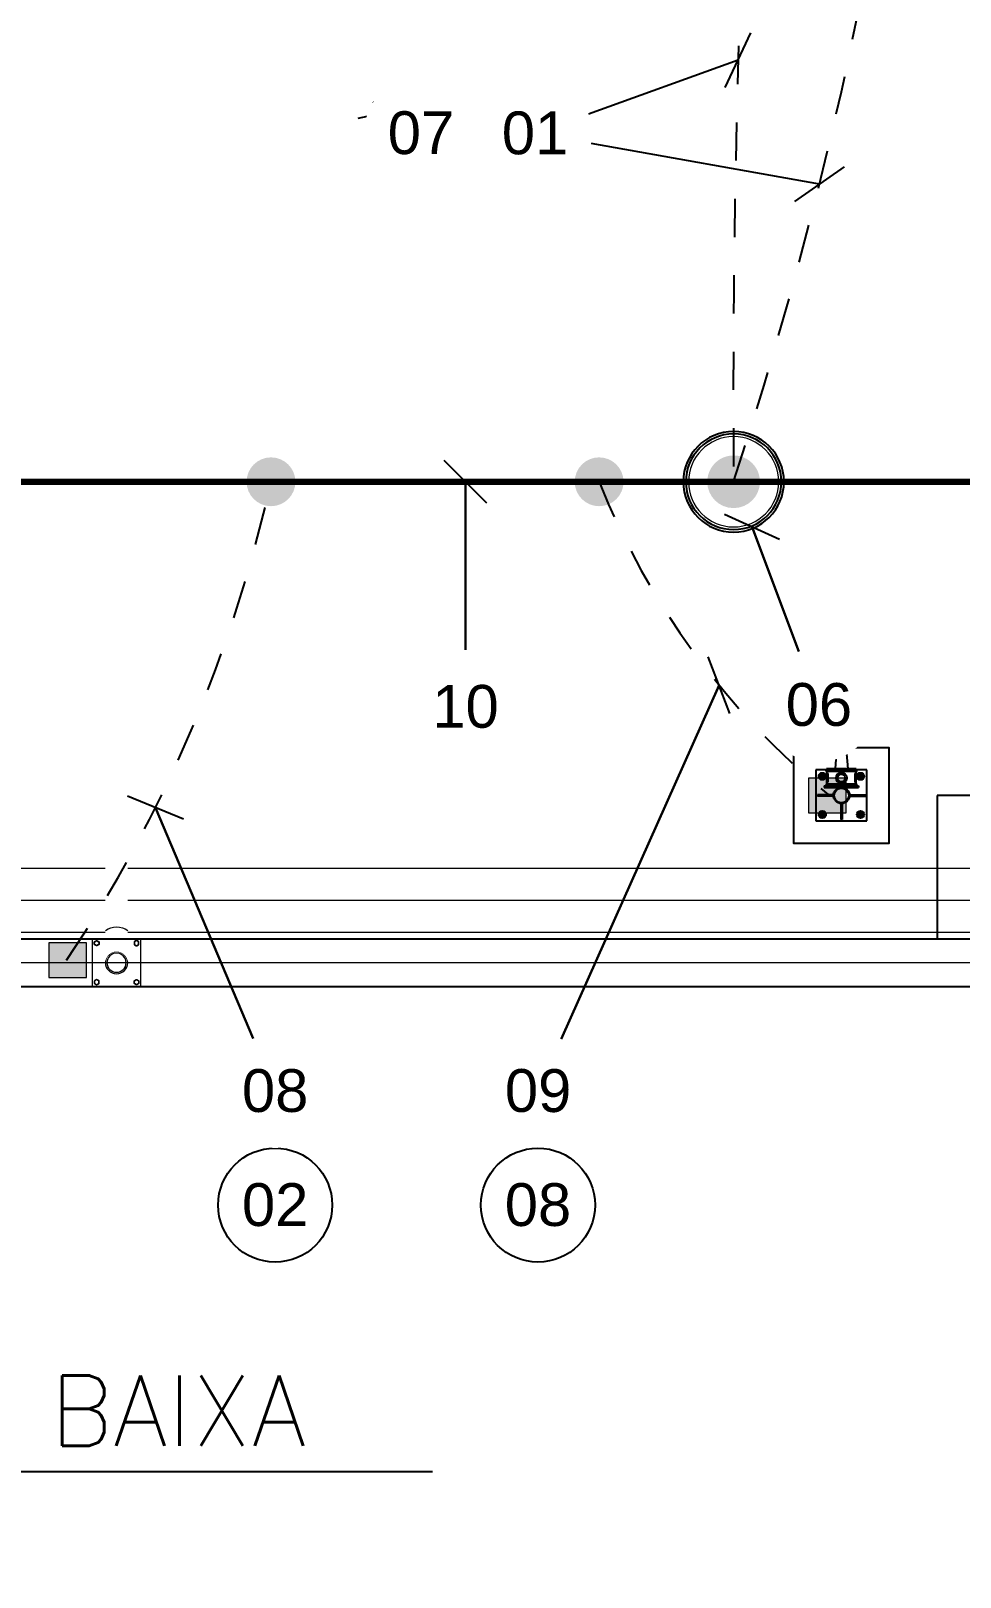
# Model space of a CAD drawing. Header units: inches. Extents: x -7660 to 802, y -193 to 3.
# Drawn here: x 660.207 to 663.122, y -98.171 to -93.317 of the extents above; entities that cross this region are included whole.
import ezdxf
from ezdxf.enums import TextEntityAlignment as Align

# ---------------------------------------------------------------- set-up
doc = ezdxf.new("R2010")
doc.units = ezdxf.units.IN
doc.header["$MEASUREMENT"] = 0
doc.set_wipeout_variables(frame=1)
for name, pattern in [('CACHE', [0.24, 0.12, -0.12]), ('DASHDOT', [1, 0.5, -0.25, 0, -0.25]), ('DASHDOT2', [0.5, 0.25, -0.125, 0, -0.125]), ('DASHED2', [0.375, 0.25, -0.125])]:
    doc.linetypes.add(name, pattern=pattern)
for name, color, linetype in [('0-A INSTALAR', 10, 'Continuous'), ('AT', 80, 'Continuous'), ('Indic_Exec', 10, 'Continuous'), ('indicação', 7, 'Continuous'), ('TANZ-COTAS', 8, 'Continuous'), ('TANZ-EXISTENTE', 9, 'Continuous')]:
    doc.layers.add(name, color=color, linetype=linetype)
doc.styles.add('Arial', font='arial.ttf')
doc.styles.add('Arial_TXT', font='arial.ttf')
doc.styles.add('cerca', font='romans.shx', dxfattribs={"height": 1})
doc.styles.add('ROMANS', font='romans.shx', dxfattribs={"height": 10})
doc.linetypes.add('CERCA3', pattern='A,0.5,0.05,["X",cerca,S=0.1,R=0,X=-0.1,Y=-0.05],0.1', length=0.65)
doc.dimstyles.new('CLEMAR - 1-100', dxfattribs={"dimtxt": 15, "dimasz": 15, "dimexe": 7.5, "dimexo": 15, "dimgap": 7.5, "dimtad": 1, "dimdec": 0, "dimtxsty": 'Arial', "dimblk": 'OBLIQUE', "dimcen": 0, "dimdle": 7.5, "dimclrd": 8, "dimclre": 8, "dimclrt": 1, "dimadec": 0, "dimazin": 0, "dimtfac": 1, "dimtdec": 0, "dimtmove": 2, "dimatfit": 3, "dimldrblk": 'OBLIQUE', "dimfxl": 1, "dimtfill": 1, "dimtfillclr": 256, "dimarcsym": 0})

# ---------------------------------------------------------------- blocks, each defined once
blk = doc.blocks.new('*U231')
at = {"color": 0}
blk.add_line((450, 0), (3824.5, 0), dxfattribs=at)
blk.add_circle((0, 0), 450, dxfattribs=at)
at = {"layer": 'Indic_Exec', "color": 4, "style": 'ROMANS'}
blk.add_attdef('TÍTULO', (546.9, 110.5), '', height=300, dxfattribs=at)
blk.add_attdef('00', text='', height=300, dxfattribs=at).set_placement((0, 0), align=Align.MIDDLE)
at = {"layer": 'Indic_Exec', "color": 2, "style": 'ROMANS'}
blk.add_attdef('ESCALA', (546.9, -251), '', height=150, dxfattribs=at)
blk = doc.blocks.new('*U588')
at = {"linetype": 'CERCA3', "lineweight": 5, "ltscale": 0.3}
blk.add_line((5535.979, 2516.3655), (5535.979, 2509.345), dxfattribs=at)
at = {"lineweight": 5}
for p, q in [((5535.9104, 2510.9584), (5535.9095, 2510.9589)), ((5535.9104, 2510.9574), (5535.9095, 2510.9569)), ((5535.9137, 2510.964), (5535.9128, 2510.9645)), ((5535.9137, 2510.9518), (5535.9128, 2510.9513)), ((5535.9145, 2510.9645), (5535.9145, 2510.9655)), ((5535.9145, 2510.9513), (5535.9145, 2510.9503)), ((5535.921, 2510.9645), (5535.921, 2510.9655)), ((5535.921, 2510.9513), (5535.921, 2510.9503)), ((5535.9219, 2510.964), (5535.9227, 2510.9645)), ((5535.9219, 2510.9518), (5535.9227, 2510.9513)), ((5535.9251, 2510.9584), (5535.926, 2510.9589)), ((5535.9251, 2510.9574), (5535.926, 2510.9569)), ((5536.0328, 2510.9584), (5536.032, 2510.9589)), ((5536.0328, 2510.9574), (5536.032, 2510.9569)), ((5536.0361, 2510.964), (5536.0352, 2510.9645)), ((5536.0369, 2510.9645), (5536.0369, 2510.9655)), ((5536.0434, 2510.9645), (5536.0434, 2510.9655)), ((5536.0443, 2510.964), (5536.0452, 2510.9645)), ((5536.0475, 2510.9584), (5536.0484, 2510.9589)), ((5536.0475, 2510.9574), (5536.0484, 2510.9569)), ((5535.9104, 2510.8336), (5535.9095, 2510.8341)), ((5535.9104, 2510.8326), (5535.9095, 2510.8321)), ((5535.9137, 2510.8392), (5535.9128, 2510.8397)), ((5535.9145, 2510.8397), (5535.9145, 2510.8407)), ((5535.921, 2510.8397), (5535.921, 2510.8407)), ((5535.9219, 2510.8392), (5535.9227, 2510.8397)), ((5535.9251, 2510.8336), (5535.926, 2510.8341)), ((5535.9251, 2510.8326), (5535.926, 2510.8321)), ((5536.0328, 2510.8336), (5536.032, 2510.8341)), ((5536.0328, 2510.8326), (5536.032, 2510.8321)), ((5536.0475, 2510.8336), (5536.0484, 2510.8341)), ((5536.0475, 2510.8326), (5536.0484, 2510.8321)), ((5535.9137, 2510.827), (5535.9128, 2510.8265)), ((5535.9145, 2510.8265), (5535.9145, 2510.8255)), ((5535.921, 2510.8265), (5535.921, 2510.8255)), ((5535.9219, 2510.827), (5535.9227, 2510.8265)), ((5536.0361, 2510.827), (5536.0352, 2510.8265)), ((5536.0369, 2510.8265), (5536.0369, 2510.8255)), ((5536.0434, 2510.8265), (5536.0434, 2510.8255)), ((5536.0443, 2510.827), (5536.0452, 2510.8265))]:
    blk.add_line(p, q, dxfattribs=at)
at = {"linetype": 'CERCA3', "lineweight": 5, "ltscale": 0.3}
for points in [[(5536.0752, 2509.4412), (5536.0752, 2516.2497)], [(5536.1752, 2509.5413), (5536.1752, 2516.1497)], [(5536.2752, 2509.6413), (5536.2752, 2516.0497)]]:
    blk.add_lwpolyline(points, dxfattribs=at)
at = {"lineweight": 5}
for points in [[(5535.9145, 2510.9503), (5535.921, 2510.9503, 0.267949), (5535.9227, 2510.9513), (5535.926, 2510.9569, 0.267949), (5535.926, 2510.9589), (5535.9227, 2510.9645, 0.267949), (5535.921, 2510.9655), (5535.9145, 2510.9655, 0.267949), (5535.9128, 2510.9645), (5535.9095, 2510.9589, 0.267949), (5535.9095, 2510.9569), (5535.9128, 2510.9513, 0.267949)], [(5535.9145, 2510.9513), (5535.921, 2510.9513, 0.267949), (5535.9219, 2510.9518), (5535.9251, 2510.9574, 0.267949), (5535.9251, 2510.9584), (5535.9219, 2510.964, 0.267949), (5535.921, 2510.9645), (5535.9145, 2510.9645, 0.267949), (5535.9137, 2510.964), (5535.9104, 2510.9584, 0.267949), (5535.9104, 2510.9574), (5535.9137, 2510.9518, 0.267949)], [(5535.9145, 2510.8407), (5535.921, 2510.8407, -0.267949), (5535.9227, 2510.8397), (5535.926, 2510.8341, -0.267949), (5535.926, 2510.8321), (5535.9227, 2510.8265, -0.267949), (5535.921, 2510.8255), (5535.9145, 2510.8255, -0.267949), (5535.9128, 2510.8265), (5535.9095, 2510.8321, -0.267949), (5535.9095, 2510.8341), (5535.9128, 2510.8397, -0.267949)], [(5535.9145, 2510.8397), (5535.921, 2510.8397, -0.267949), (5535.9219, 2510.8392), (5535.9251, 2510.8336, -0.267949), (5535.9251, 2510.8326), (5535.9219, 2510.827, -0.267949), (5535.921, 2510.8265), (5535.9145, 2510.8265, -0.267949), (5535.9137, 2510.827), (5535.9104, 2510.8326, -0.267949), (5535.9104, 2510.8336), (5535.9137, 2510.8392, -0.267949)]]:
    blk.add_lwpolyline(points, format="xyb", close=True, dxfattribs=at)
blk.add_circle((5535.979, 2510.8955), 0.035, dxfattribs=at)
blk.add_wipeout([(5535.979, 2510.8605), (5536.3096, 2510.8604), (5536.323, 2510.8631), (5536.33, 2510.8669), (5536.3353, 2510.8716), (5536.338, 2510.875), (5536.3412, 2510.8803), (5536.3425, 2510.8834), (5536.344, 2510.8889), (5536.3446, 2510.8954), (5536.3444, 2510.8986), (5536.344, 2510.902), (5536.3429, 2510.9061), (5536.3416, 2510.9096), (5536.3396, 2510.9134), (5536.3367, 2510.9176), (5536.3325, 2510.9218), (5536.3279, 2510.9252), (5536.3244, 2510.9271), (5536.3196, 2510.9289), (5536.3149, 2510.93), (5536.3096, 2510.9304), (5535.979, 2510.9305), (5535.9835, 2510.9302), (5535.9893, 2510.9289), (5535.9932, 2510.9275), (5535.9973, 2510.9253), (5536.0012, 2510.9225), (5536.0041, 2510.9199), (5536.0067, 2510.9168), (5536.0092, 2510.9131), (5536.0107, 2510.9103), (5536.0127, 2510.9047), (5536.0137, 2510.8995), (5536.014, 2510.8955), (5536.0138, 2510.8919), (5536.0131, 2510.8877), (5536.0119, 2510.8837), (5536.0102, 2510.8796), (5536.008, 2510.8759), (5536.0041, 2510.8712), (5536.0008, 2510.8681), (5535.9939, 2510.8638), (5535.9904, 2510.8624), (5535.984, 2510.8608)], dxfattribs=at)
for p, q in [((5536.0361, 2510.9518), (5536.0352, 2510.9513)), ((5536.0369, 2510.9513), (5536.0369, 2510.9503)), ((5536.0434, 2510.9513), (5536.0434, 2510.9503)), ((5536.0443, 2510.9518), (5536.0452, 2510.9513)), ((5536.0361, 2510.8392), (5536.0352, 2510.8397)), ((5536.0369, 2510.8397), (5536.0369, 2510.8407)), ((5536.0434, 2510.8397), (5536.0434, 2510.8407)), ((5536.0443, 2510.8392), (5536.0452, 2510.8397))]:
    blk.add_line(p, q, dxfattribs=at)
blk.add_lwpolyline([(5536.054, 2510.9305), (5536.054, 2510.9705), (5535.904, 2510.9705), (5535.904, 2510.8205), (5536.054, 2510.8205), (5536.054, 2510.8605)], dxfattribs=at)
for points in [[(5536.0434, 2510.9503), (5536.0369, 2510.9503, -0.267949), (5536.0352, 2510.9513), (5536.032, 2510.9569, -0.267949), (5536.032, 2510.9589), (5536.0352, 2510.9645, -0.267949), (5536.0369, 2510.9655), (5536.0434, 2510.9655, -0.267949), (5536.0452, 2510.9645), (5536.0484, 2510.9589, -0.267949), (5536.0484, 2510.9569), (5536.0452, 2510.9513, -0.267949)], [(5536.0434, 2510.9513), (5536.0369, 2510.9513, -0.267949), (5536.0361, 2510.9518), (5536.0328, 2510.9574, -0.267949), (5536.0328, 2510.9584), (5536.0361, 2510.964, -0.267949), (5536.0369, 2510.9645), (5536.0434, 2510.9645, -0.267949), (5536.0443, 2510.964), (5536.0475, 2510.9584, -0.267949), (5536.0475, 2510.9574), (5536.0443, 2510.9518, -0.267949)], [(5536.0434, 2510.8407), (5536.0369, 2510.8407, 0.267949), (5536.0352, 2510.8397), (5536.032, 2510.8341, 0.267949), (5536.032, 2510.8321), (5536.0352, 2510.8265, 0.267949), (5536.0369, 2510.8255), (5536.0434, 2510.8255, 0.267949), (5536.0452, 2510.8265), (5536.0484, 2510.8321, 0.267949), (5536.0484, 2510.8341), (5536.0452, 2510.8397, 0.267949)], [(5536.0434, 2510.8397), (5536.0369, 2510.8397, 0.267949), (5536.0361, 2510.8392), (5536.0328, 2510.8336, 0.267949), (5536.0328, 2510.8326), (5536.0361, 2510.827, 0.267949), (5536.0369, 2510.8265), (5536.0434, 2510.8265, 0.267949), (5536.0443, 2510.827), (5536.0475, 2510.8326, 0.267949), (5536.0475, 2510.8336), (5536.0443, 2510.8392, 0.267949)]]:
    blk.add_lwpolyline(points, format="xyb", close=True, dxfattribs=at)
blk.add_circle((5535.979, 2510.8955), 0.03, dxfattribs=at)
blk.add_arc((5536.0322, 2510.8955), 0.0591, 323.7057, 36.2943, dxfattribs=at)
blk = doc.blocks.new('ewsls452.')
at = {"ltscale": 200}
blk.add_hatch(color=256, dxfattribs=at).paths.add_polyline_path([(-0.4122, 0.5044), (0.1728, 0.2944), (0.1778, 0.2944), (0.1778, 0.5044)])
at = {"ltscale": 5}
for p, q in [((-0.6172, 0.1444), (-0.6172, 0.5943)), ((0.3828, 0.1444), (0.3828, 0.5943)), ((-0.6172, 0.1444), (0.3828, 0.1444))]:
    blk.add_line(p, q, dxfattribs=at)
at = {"ltscale": 200}
for p, q in [((-0.4172, 0.2944), (-0.4172, 0.5094)), ((-0.4172, 0.5094), (0.1828, 0.5094)), ((-0.4122, 0.5044), (0.1778, 0.5044)), ((-0.4122, 0.5044), (0.1728, 0.2944)), ((0.1778, 0.5044), (0.1778, 0.2944)), ((0.1828, 0.5094), (0.1828, 0.2944)), ((0.1828, 0.2944), (-0.4172, 0.2944)), ((0.1778, 0.2944), (-0.4122, 0.2944)), ((-0.4072, 0.2844), (-0.4072, 0.2944)), ((0.1728, 0.2844), (0.1728, 0.2944)), ((0.1828, 0.2844), (-0.4172, 0.2844)), ((-0.4172, 0.2844), (-0.4172, 0.2644)), ((-0.4172, 0.2644), (0.1828, 0.2644)), ((0.0795, 0.2546), (0.0795, 0.2423)), ((0.1494, 0.2546), (0.0795, 0.2546)), ((0.0932, 0.2644), (0.0932, 0.2546)), ((0.1378, 0.2546), (0.1378, 0.2644)), ((0.1494, 0.2423), (0.1494, 0.2546)), ((0.1828, 0.2644), (0.1828, 0.2844)), ((0.0795, 0.2423), (0.1494, 0.2423))]:
    blk.add_line(p, q, dxfattribs=at)
at = {"linetype": 'DASHED2', "ltscale": 200}
for p, q in [((-0.4072, 0.2844), (-0.4072, -0.2956)), ((-0.4072, 0.2844), (-0.4072, -0.2956)), ((-0.3846, 0.2844), (-0.3846, -0.2956))]:
    blk.add_line(p, q, dxfattribs=at)
blk.add_lwpolyline([(-0.1912, 0.5072), (-0.1968, 0.5072)])
at = {"linetype": 'DASHED2', "ltscale": 0.2}
blk.add_arc((-0.4122, 0.2894), 0.585, 270.4897, 0.4897, dxfattribs=at)
blk = doc.blocks.new('POSTE_ILUMINAÇÃO_PB')
at = {"color": 0}
for p, q in [((-8, 8), (-8, -8)), ((8, 8), (-8, 8)), ((0.24, 7.54), (-0.24, 7.54)), ((-0.24, 3.54), (-0.24, 7.54)), ((0.24, 3.54), (0.24, 7.54)), ((2.54, 5.4), (2.54, -5.4)), ((3.01, 5.4), (2.54, 5.4)), ((3.01, 5.4), (3.01, -5.4)), ((8, 4.72), (8, 8)), ((20.26, 4.99), (20.91, 4.99)), ((21.6, 5.5), (20.84, 4.99)), ((20.98, 4.99), (20.91, 4.99)), ((20.98, 4.99), (21.74, 5.5)), ((21.74, 4.99), (20.98, 4.99)), ((21.74, 5.5), (21.6, 5.5)), ((21.74, 5.5), (21.74, 4.99)), ((22.38, 6.5), (23.09, 6.5)), ((24.86, 6), (31.01, 6)), ((26.03, 5), (27.18, 5)), ((29.57, 5), (30.83, 5)), ((-7.54, -0.24), (-7.54, 0.24)), ((-3.54, 0.24), (-7.54, 0.24)), ((-2.54, 0.24), (-3.54, 0.24)), ((-3.54, -0.24), (-3.54, 0.24)), ((-2.54, -0.24), (-2.54, 0.24)), ((-0.24, 2.54), (-0.24, 3.54)), ((0.24, 3.54), (-0.24, 3.54)), ((0.24, 2.54), (-0.24, 2.54)), ((0.24, 2.54), (0.24, 3.54)), ((3.51, -4.67), (3.51, 0)), ((3.51, 0), (3.51, 4.67)), ((7.21, 4.67), (3.82, 4.67)), ((3.82, 4.67), (3.82, 4.53)), ((4.32, 4.17), (6.71, 4.17)), ((7.21, 4.67), (7.21, 4.53)), ((7.51, -4.67), (7.51, 0)), ((7.51, 0), (7.51, 4.67)), ((8.02, 0), (8.02, 4.67)), ((8.02, 4.67), (8.31, 4.67)), ((8.02, -4.67), (8.02, 0)), ((8.31, 0), (8.31, 4.67)), ((14.29, 1.5), (8.31, 2)), ((8.31, -4.67), (8.31, 0)), ((20.23, 4.64), (20.2, 4.64)), ((24.37, 3.96), (23.36, 3.6)), ((23.46, 3.46), (23.36, 3.6)), ((23.46, 3.46), (24.47, 3.82)), ((24.22, 3.46), (23.46, 3.46)), ((24.47, 3.82), (24.22, 3.46)), ((24.47, 3.82), (24.37, 3.96)), ((25.56, 0.1), (24.44, 0.1)), ((24.44, -0.1), (24.44, 0.1)), ((25.56, -0.1), (25.56, 0.1)), ((28.11, 4.75), (26.23, 4.75)), ((31.07, 0.25), (27.84, 0.25)), ((30.74, 4.75), (29.82, 4.75)), ((34.72, 0.25), (31.49, 0.25)), ((36.76, 0.25), (35.14, 0.25)), ((-3.54, -0.24), (-7.54, -0.24)), ((-2.54, -0.24), (-3.54, -0.24)), ((-0.24, -2.54), (-0.24, -3.54)), ((0.24, -2.54), (-0.24, -2.54)), ((0.24, -3.54), (-0.24, -3.54)), ((-0.24, -3.54), (-0.24, -7.54)), ((0.24, -2.54), (0.24, -3.54)), ((0.24, -3.54), (0.24, -7.54)), ((3.82, -4.67), (3.82, -4.53)), ((3.82, -4.67), (7.21, -4.67)), ((6.71, -4.17), (4.32, -4.17)), ((7.21, -4.67), (7.21, -4.53)), ((8, -8), (8, -4.72)), ((8.02, -4.67), (8.31, -4.67)), ((14.29, -1.5), (8.31, -2)), ((20.23, -4.64), (20.2, -4.64)), ((23.36, -3.6), (23.46, -3.46)), ((23.36, -3.6), (24.37, -3.96)), ((24.47, -3.82), (23.46, -3.46)), ((23.46, -3.46), (24.22, -3.46)), ((24.22, -3.46), (24.47, -3.82)), ((24.37, -3.96), (24.47, -3.82)), ((24.44, -0.1), (25.56, -0.1)), ((28.11, -4.75), (26.23, -4.75)), ((31.07, -0.25), (27.84, -0.25)), ((30.74, -4.75), (29.82, -4.75)), ((34.72, -0.25), (31.49, -0.25)), ((36.76, -0.25), (35.14, -0.25)), ((-8, -8), (8, -8)), ((0.24, -7.54), (-0.24, -7.54)), ((3.01, -5.4), (2.54, -5.4)), ((20.26, -4.99), (20.91, -4.99)), ((20.84, -4.99), (21.6, -5.5)), ((20.91, -4.99), (20.98, -4.99)), ((21.74, -5.5), (20.98, -4.99)), ((20.98, -4.99), (21.74, -4.99)), ((21.6, -5.5), (21.74, -5.5)), ((21.74, -4.99), (21.74, -5.5)), ((22.38, -6.5), (23.09, -6.5)), ((31.01, -6), (24.86, -6)), ((27.18, -5), (26.03, -5)), ((30.83, -5), (29.57, -5))]:
    blk.add_line(p, q, dxfattribs=at)
for centre, radius in [((-6, 6), 1.14), ((-6, 6), 0.476), ((-6, 6), 0.381), ((6, 6), 1.14), ((6, 6), 0.476), ((6, 6), 0.381), ((0, 0), 2.54), ((0, 0), 2.27), ((5.51, 0), 1.7), ((5.51, 0), 1.2), ((18.88, 0), 4.83), ((18.88, 0), 4.74), ((-6, -6), 1.14), ((-6, -6), 0.476), ((-6, -6), 0.381), ((6, -6), 1.14), ((6, -6), 0.476), ((6, -6), 0.381)]:
    blk.add_circle(centre, radius, dxfattribs=at)
for centre, radius, start, end in [((3.26, 4.61), 0.256, 12.7621, 167.1357), ((7.77, 4.61), 0.256, 12.8643, 167.2379), ((5.51, 8.42), 4.25, 241.9275, 246.4409), ((5.51, 8.42), 4.25, 293.5591, 298.0725), ((30.74, 0), 4.75, 72.9321, 90), ((30.74, 0), 4.75, 3.017, 32.855), ((36.76, 0), 0.25, 270, 90), ((3.26, -4.61), 0.256, 192.8643, 347.2379), ((5.51, -8.42), 4.25, 113.5591, 118.0725), ((5.51, -8.42), 4.25, 61.9275, 66.4409), ((7.77, -4.61), 0.256, 192.7621, 347.1357), ((30.74, 0), 4.75, 270, 287.0679), ((30.74, 0), 4.75, 327.145, 356.983)]:
    blk.add_arc(centre, radius, start, end, dxfattribs=at)
for centre, major_axis, start_param, end_param in [((20.26, 0), (0, 4.99), 2.871879, 6.552899), ((21.67, 0), (0, 4.99), 5.581592, 6.283185), ((23.09, 0), (0, 6.5), 3.141593, 6.283185), ((27.01, 0), (0, -5), 1.620817, 3.386319), ((27.36, 0), (0, -5), 3.191614, 3.459153), ((30.65, 0), (0, -5), 1.620817, 3.401613), ((31.01, 0), (0, -5), 3.191614, 3.459153), ((20.23, 0), (0, -4.64), 2.147876, 3.141593), ((21.67, 0), (0, 4.99), 4.732442, 5.477931), ((20.23, 0), (0, -4.64), 0, 0.993716), ((21.67, 0), (0, 4.99), 3.141593, 3.843186), ((21.67, 0), (0, 4.99), 3.946847, 4.692336), ((27.01, 0), (0, -5), 6.038458, 7.803961), ((27.36, 0), (0, -5), 5.965625, 6.233164), ((30.65, 0), (0, -5), 6.023165, 7.803961), ((31.01, 0), (0, -5), 5.965625, 6.233164)]:
    blk.add_ellipse(centre, major_axis=major_axis, ratio=0.707107, start_param=start_param, end_param=end_param, dxfattribs=at)
for points, knots in [([(-6, 6.94), (-6.12, 6.87), (-6.28, 6.78), (-6.41, 6.7), (-6.53, 6.63), (-6.69, 6.54), (-6.81, 6.47)], [-0.4498841, -0.4498841, -0.4498841, -0.4498841, 0, 0, 0, 0.4498841, 0.4498841, 0.4498841, 0.4498841]), ([(-6.81, 6.47), (-6.81, 6.33), (-6.81, 6.15), (-6.81, 6), (-6.81, 5.85), (-6.81, 5.67), (-6.81, 5.53)], [-0.4498841, -0.4498841, -0.4498841, -0.4498841, 0, 0, 0, 0.4498841, 0.4498841, 0.4498841, 0.4498841]), ([(-6.81, 5.53), (-6.69, 5.46), (-6.53, 5.37), (-6.41, 5.3), (-6.28, 5.22), (-6.12, 5.13), (-6, 5.06)], [-0.4498841, -0.4498841, -0.4498841, -0.4498841, 0, 0, 0, 0.4498841, 0.4498841, 0.4498841, 0.4498841]), ([(-5.19, 6.47), (-5.31, 6.54), (-5.47, 6.63), (-5.59, 6.7), (-5.72, 6.78), (-5.88, 6.87), (-6, 6.94)], [-0.4498841, -0.4498841, -0.4498841, -0.4498841, 0, 0, 0, 0.4498841, 0.4498841, 0.4498841, 0.4498841]), ([(-6, 5.06), (-5.88, 5.13), (-5.72, 5.22), (-5.59, 5.3), (-5.47, 5.37), (-5.31, 5.46), (-5.19, 5.53)], [-0.4498841, -0.4498841, -0.4498841, -0.4498841, 0, 0, 0, 0.4498841, 0.4498841, 0.4498841, 0.4498841]), ([(-5.19, 5.53), (-5.19, 5.67), (-5.19, 5.85), (-5.19, 6), (-5.19, 6.15), (-5.19, 6.33), (-5.19, 6.47)], [-0.4498841, -0.4498841, -0.4498841, -0.4498841, 0, 0, 0, 0.4498841, 0.4498841, 0.4498841, 0.4498841]), ([(6, 6.94), (5.88, 6.87), (5.72, 6.78), (5.59, 6.7), (5.47, 6.63), (5.31, 6.54), (5.19, 6.47)], [-0.4498841, -0.4498841, -0.4498841, -0.4498841, 0, 0, 0, 0.4498841, 0.4498841, 0.4498841, 0.4498841]), ([(5.19, 6.47), (5.19, 6.33), (5.19, 6.15), (5.19, 6), (5.19, 5.85), (5.19, 5.67), (5.19, 5.53)], [-0.4498841, -0.4498841, -0.4498841, -0.4498841, 0, 0, 0, 0.4498841, 0.4498841, 0.4498841, 0.4498841]), ([(5.19, 5.53), (5.31, 5.46), (5.47, 5.37), (5.59, 5.3), (5.72, 5.22), (5.88, 5.13), (6, 5.06)], [-0.4498841, -0.4498841, -0.4498841, -0.4498841, 0, 0, 0, 0.4498841, 0.4498841, 0.4498841, 0.4498841]), ([(6.81, 6.47), (6.69, 6.54), (6.53, 6.63), (6.41, 6.7), (6.28, 6.78), (6.12, 6.87), (6, 6.94)], [-0.4498841, -0.4498841, -0.4498841, -0.4498841, 0, 0, 0, 0.4498841, 0.4498841, 0.4498841, 0.4498841]), ([(6, 5.06), (6.12, 5.13), (6.28, 5.22), (6.41, 5.3), (6.53, 5.37), (6.69, 5.46), (6.81, 5.53)], [-0.4498841, -0.4498841, -0.4498841, -0.4498841, 0, 0, 0, 0.4498841, 0.4498841, 0.4498841, 0.4498841]), ([(6.81, 5.53), (6.81, 5.67), (6.81, 5.85), (6.81, 6), (6.81, 6.15), (6.81, 6.33), (6.81, 6.47)], [-0.4498841, -0.4498841, -0.4498841, -0.4498841, 0, 0, 0, 0.4498841, 0.4498841, 0.4498841, 0.4498841]), ([(19.09, 4.82), (19.26, 5.03), (19.45, 5.23), (20.08, 5.79), (20.58, 6.1), (21.52, 6.43), (21.95, 6.5), (22.38, 6.5)], [5.5767924, 5.5767924, 5.5767924, 5.5767924, 5.72209, 5.72209, 6.0405788, 6.0405788, 6.2831853, 6.2831853, 6.2831853, 6.2831853]), ([(31.5, 0.18), (31.49, 0.28), (31.49, 0.37), (31.45, 1.11), (31.34, 1.74), (30.98, 2.93), (30.73, 3.48), (30.12, 4.45), (29.76, 4.86), (28.95, 5.51), (28.51, 5.75), (27.77, 5.96), (27.47, 6), (27.18, 6)], [4.742665, 4.742665, 4.742665, 4.742665, 4.79188, 4.79188, 5.116693, 5.116693, 5.441558, 5.441558, 5.765532, 5.765532, 6.08469, 6.08469, 6.283185, 6.283185, 6.283185, 6.283185]), ([(35.15, 0.18), (35.14, 0.28), (35.14, 0.37), (35.1, 1.11), (34.99, 1.74), (34.63, 2.93), (34.38, 3.48), (33.77, 4.45), (33.41, 4.86), (32.6, 5.51), (32.16, 5.75), (31.42, 5.96), (31.12, 6), (30.83, 6)], [4.742665, 4.742665, 4.742665, 4.742665, 4.79188, 4.79188, 5.116693, 5.116693, 5.441558, 5.441558, 5.765532, 5.765532, 6.08469, 6.08469, 6.283185, 6.283185, 6.283185, 6.283185]), ([(31.01, 6), (31.46, 6), (31.91, 5.9), (32.78, 5.51), (33.19, 5.22), (33.92, 4.48), (34.25, 4.01), (34.78, 2.99), (34.98, 2.44), (35.11, 1.85)], [6.283185, 6.283185, 6.283185, 6.283185, 6.590652, 6.590652, 6.903845, 6.903845, 7.225177, 7.225177, 7.536102, 7.536102, 7.536102, 7.536102]), ([(3.82, 4.53), (3.82, 4.53), (3.83, 4.51), (3.9, 4.46), (3.96, 4.41), (4.11, 4.3), (4.21, 4.24), (4.32, 4.17)], [1.40176, 1.40176, 1.40176, 1.40176, 1.80934, 1.80934, 2.290877, 2.290877, 2.804341, 2.804341, 2.804341, 2.804341]), ([(6.71, 4.17), (6.87, 4.26), (7, 4.36), (7.15, 4.48), (7.2, 4.51), (7.21, 4.52), (7.21, 4.53), (7.21, 4.53)], [0, 0, 0, 0, 0.71929, 0.71929, 1.286491, 1.286491, 1.40176, 1.40176, 1.40176, 1.40176]), ([(27.85, 0.18), (27.84, 0.28), (27.84, 0.37), (27.8, 1.11), (27.69, 1.74), (27.33, 2.93), (27.08, 3.48), (26.68, 4.11), (26.58, 4.26), (26.48, 4.39)], [4.7426649, 4.7426649, 4.7426649, 4.7426649, 4.7918795, 4.7918795, 5.1166931, 5.1166931, 5.441558, 5.441558, 5.5416281, 5.5416281, 5.5416281, 5.5416281]), ([(4.32, -4.17), (4.16, -4.26), (4.03, -4.36), (3.88, -4.48), (3.83, -4.51), (3.82, -4.52), (3.82, -4.53), (3.82, -4.53)], [0, 0, 0, 0, 0.71929, 0.71929, 1.286491, 1.286491, 1.40176, 1.40176, 1.40176, 1.40176]), ([(7.21, -4.53), (7.21, -4.53), (7.2, -4.51), (7.13, -4.46), (7.07, -4.41), (6.92, -4.3), (6.82, -4.24), (6.71, -4.17)], [1.40176, 1.40176, 1.40176, 1.40176, 1.80934, 1.80934, 2.290877, 2.290877, 2.804341, 2.804341, 2.804341, 2.804341]), ([(22.38, -6.5), (21.89, -6.5), (21.39, -6.4), (20.44, -6.01), (19.99, -5.72), (19.41, -5.19), (19.24, -5.01), (19.09, -4.82)], [3.1415927, 3.1415927, 3.1415927, 3.1415927, 3.4221933, 3.4221933, 3.7159276, 3.7159276, 3.8479855, 3.8479855, 3.8479855, 3.8479855]), ([(26.48, -4.39), (26.75, -4.04), (26.99, -3.64), (27.43, -2.66), (27.61, -2.06), (27.8, -1.03), (27.84, -0.6), (27.85, -0.18)], [3.8831499, 3.8831499, 3.8831499, 3.8831499, 4.1423559, 4.1423559, 4.4670246, 4.4670246, 4.6821131, 4.6821131, 4.6821131, 4.6821131]), ([(27.18, -6), (27.26, -6), (27.35, -6), (27.88, -5.95), (28.33, -5.82), (29.17, -5.36), (29.57, -5.04), (30.28, -4.23), (30.59, -3.75), (31.08, -2.66), (31.26, -2.06), (31.45, -1.03), (31.49, -0.6), (31.5, -0.18)], [3.141593, 3.141593, 3.141593, 3.141593, 3.197498, 3.197498, 3.505195, 3.505195, 3.820084, 3.820084, 4.142356, 4.142356, 4.467025, 4.467025, 4.682113, 4.682113, 4.682113, 4.682113]), ([(30.83, -6), (30.91, -6), (31, -6), (31.53, -5.95), (31.98, -5.82), (32.82, -5.36), (33.22, -5.04), (33.93, -4.23), (34.24, -3.75), (34.73, -2.66), (34.91, -2.06), (35.09, -1.03), (35.14, -0.6), (35.15, -0.18)], [3.141593, 3.141593, 3.141593, 3.141593, 3.197498, 3.197498, 3.505195, 3.505195, 3.820084, 3.820084, 4.142356, 4.142356, 4.467025, 4.467025, 4.682113, 4.682113, 4.682113, 4.682113]), ([(35.11, -1.85), (35.1, -1.91), (35.09, -1.96), (34.92, -2.61), (34.7, -3.19), (34.13, -4.2), (33.78, -4.65), (33.01, -5.36), (32.58, -5.63), (31.76, -5.93), (31.38, -6), (31.01, -6)], [8.171862, 8.171862, 8.171862, 8.171862, 8.199345, 8.199345, 8.524217, 8.524217, 8.848532, 8.848532, 9.169005, 9.169005, 9.424778, 9.424778, 9.424778, 9.424778]), ([(-6, -5.06), (-6.12, -5.13), (-6.28, -5.22), (-6.41, -5.3), (-6.53, -5.37), (-6.69, -5.46), (-6.81, -5.53)], [-0.4498841, -0.4498841, -0.4498841, -0.4498841, 0, 0, 0, 0.4498841, 0.4498841, 0.4498841, 0.4498841]), ([(-6.81, -5.53), (-6.81, -5.67), (-6.81, -5.85), (-6.81, -6), (-6.81, -6.15), (-6.81, -6.33), (-6.81, -6.47)], [-0.4498841, -0.4498841, -0.4498841, -0.4498841, 0, 0, 0, 0.4498841, 0.4498841, 0.4498841, 0.4498841]), ([(-6.81, -6.47), (-6.69, -6.54), (-6.53, -6.63), (-6.41, -6.7), (-6.28, -6.78), (-6.12, -6.87), (-6, -6.94)], [-0.4498841, -0.4498841, -0.4498841, -0.4498841, 0, 0, 0, 0.4498841, 0.4498841, 0.4498841, 0.4498841]), ([(-5.19, -5.53), (-5.31, -5.46), (-5.47, -5.37), (-5.59, -5.3), (-5.72, -5.22), (-5.88, -5.13), (-6, -5.06)], [-0.4498841, -0.4498841, -0.4498841, -0.4498841, 0, 0, 0, 0.4498841, 0.4498841, 0.4498841, 0.4498841]), ([(-6, -6.94), (-5.88, -6.87), (-5.72, -6.78), (-5.59, -6.7), (-5.47, -6.63), (-5.31, -6.54), (-5.19, -6.47)], [-0.4498841, -0.4498841, -0.4498841, -0.4498841, 0, 0, 0, 0.4498841, 0.4498841, 0.4498841, 0.4498841]), ([(-5.19, -6.47), (-5.19, -6.33), (-5.19, -6.15), (-5.19, -6), (-5.19, -5.85), (-5.19, -5.67), (-5.19, -5.53)], [-0.4498841, -0.4498841, -0.4498841, -0.4498841, 0, 0, 0, 0.4498841, 0.4498841, 0.4498841, 0.4498841]), ([(6, -5.06), (5.88, -5.13), (5.72, -5.22), (5.59, -5.3), (5.47, -5.37), (5.31, -5.46), (5.19, -5.53)], [-0.4498841, -0.4498841, -0.4498841, -0.4498841, 0, 0, 0, 0.4498841, 0.4498841, 0.4498841, 0.4498841]), ([(5.19, -5.53), (5.19, -5.67), (5.19, -5.85), (5.19, -6), (5.19, -6.15), (5.19, -6.33), (5.19, -6.47)], [-0.4498841, -0.4498841, -0.4498841, -0.4498841, 0, 0, 0, 0.4498841, 0.4498841, 0.4498841, 0.4498841]), ([(5.19, -6.47), (5.31, -6.54), (5.47, -6.63), (5.59, -6.7), (5.72, -6.78), (5.88, -6.87), (6, -6.94)], [-0.4498841, -0.4498841, -0.4498841, -0.4498841, 0, 0, 0, 0.4498841, 0.4498841, 0.4498841, 0.4498841]), ([(6.81, -5.53), (6.69, -5.46), (6.53, -5.37), (6.41, -5.3), (6.28, -5.22), (6.12, -5.13), (6, -5.06)], [-0.4498841, -0.4498841, -0.4498841, -0.4498841, 0, 0, 0, 0.4498841, 0.4498841, 0.4498841, 0.4498841]), ([(6, -6.94), (6.12, -6.87), (6.28, -6.78), (6.41, -6.7), (6.53, -6.63), (6.69, -6.54), (6.81, -6.47)], [-0.4498841, -0.4498841, -0.4498841, -0.4498841, 0, 0, 0, 0.4498841, 0.4498841, 0.4498841, 0.4498841]), ([(6.81, -6.47), (6.81, -6.33), (6.81, -6.15), (6.81, -6), (6.81, -5.85), (6.81, -5.67), (6.81, -5.53)], [-0.4498841, -0.4498841, -0.4498841, -0.4498841, 0, 0, 0, 0.4498841, 0.4498841, 0.4498841, 0.4498841])]:
    blk.add_open_spline(points, degree=3, knots=knots, dxfattribs=at)
blk = doc.blocks.new('luminaria-winityvivo')
blk.add_lwpolyline([(179.4389, -119.2609), (179.3161, -119.2609), (179.3161, -119.5609), (179.6161, -119.5609), (179.6161, -119.2609), (179.4934, -119.2609)])
at = {"xscale": 0.01000000000000001, "yscale": 0.01000000000000001, "zscale": 0.01000000000000001, "rotation": 89.99999999999999}
blk.add_blockref('POSTE_ILUMINAÇÃO_PB', (179.4661, -119.4109), dxfattribs=at)
blk = doc.blocks.new('dasdasdasczxcz')
at = {"xscale": -1, "rotation": 270}
blk.add_blockref('*U588', (-2300.7307, -5651.3894), dxfattribs=at)
for points in [[(217.1898, -103.8854), (208.4898, -103.8854), (208.4898, -115.4854), (217.1898, -115.4854)], [(217.0398, -104.0354), (208.6398, -104.0354), (208.6398, -115.3354), (217.0398, -115.3354)]]:
    blk.add_lwpolyline(points, close=True)
at = {"rotation": 180}
blk.add_blockref('ewsls452.', (213.1226, -114.7412, 0), dxfattribs=at)
blk.add_blockref('luminaria-winityvivo', (32.9736, 4.5255))
blk = doc.blocks.new('*U230')
blk.add_circle((0, 0), 20)
at = {"layer": 'TANZ-COTAS', "color": 3, "style": 'Arial_TXT'}
blk.add_attdef('XX', text='', height=15, dxfattribs=at).set_placement((0, 0), align=Align.MIDDLE_CENTER)
blk = doc.blocks.new('dfgw354gh')
at = {"linetype": 'Continuous', "lineweight": 9}
h = blk.add_hatch(color=256, dxfattribs=at)
edge = h.paths.add_edge_path()
edge.add_ellipse((-2.76, 4.15), major_axis=(-5.84, 5.85), ratio=1, start_angle=-135, end_angle=45, ccw=False)
edge.add_ellipse((-2.76, 4.15), major_axis=(-5.84, 5.85), ratio=1, start_angle=45, end_angle=225, ccw=False)
blk.add_circle((-2.76, 4.15), 14.17, dxfattribs=at)
blk = doc.blocks.new('BH')
for radius in [158, 150]:
    blk.add_circle((843801.2, 225442.4), radius)
at = {"linetype": 'DASHDOT', "ltscale": 50, "xscale": 10, "yscale": 10, "zscale": 10, "rotation": 90}
blk.add_blockref('dfgw354gh', (843842.7, 225470), dxfattribs=at)
blk = doc.blocks.new('*U564')
at = {"layer": 'TANZ-COTAS', "color": 3, "style": 'Arial_TXT'}
blk.add_attdef('XX', text='', height=15, dxfattribs=at).set_placement((0, 0), align=Align.MIDDLE_CENTER)
for points, override in [([(-99.79, 17.83), (-19.69, 3.52)], {"dimtad": 0, "dimclrd": 256, "dimfxl": 16}), ([(-71.19, -25.66), (-18.81, -6.78)], {"dimasz": 15, "dimgap": 7.5, "dimtad": 0, "dimclrd": 256, "dimfxl": 16})]:
    blk.add_leader(points, dimstyle='CLEMAR - 1-100', override=override)
blk.add_wipeout([(20, 0), (19.62, -3.9), (18.48, -7.65), (16.63, -11.11), (14.14, -14.14), (11.11, -16.63), (7.65, -18.48), (3.9, -19.62), (0, -20), (-3.9, -19.62), (-7.65, -18.48), (-11.11, -16.63), (-14.14, -14.14), (-16.63, -11.11), (-18.48, -7.65), (-19.62, -3.9), (-20, 0), (-19.62, 3.9), (-18.48, 7.65), (-16.63, 11.11), (-14.14, 14.14), (-11.11, 16.63), (-7.65, 18.48), (-3.9, 19.62), (0, 20), (3.9, 19.62), (7.65, 18.48), (11.11, 16.63), (14.14, 14.14), (16.63, 11.11), (18.48, 7.65), (19.62, 3.9)])
blk = doc.blocks.new('*U309')
blk.add_lwpolyline([(16.82, -10.82), (11.65, -7.5)])
at = {"layer": 'TANZ-COTAS', "color": 3, "style": 'Arial_TXT'}
blk.add_attdef('XX', text='', height=15, dxfattribs=at).set_placement((0, 0), align=Align.MIDDLE_CENTER)
blk.add_leader([(11.65, -7.5), (16.82, -10.82)], dimstyle='CLEMAR - 1-100', override={"dimasz": 15, "dimgap": 7.5, "dimtad": 0, "dimclrd": 256, "dimfxl": 16})
blk.add_wipeout([(20, 0), (19.62, -3.9), (18.48, -7.65), (16.63, -11.11), (14.14, -14.14), (11.11, -16.63), (7.65, -18.48), (3.9, -19.62), (0, -20), (-3.9, -19.62), (-7.65, -18.48), (-11.11, -16.63), (-14.14, -14.14), (-16.63, -11.11), (-18.48, -7.65), (-19.62, -3.9), (-20, 0), (-19.62, 3.9), (-18.48, 7.65), (-16.63, 11.11), (-14.14, 14.14), (-11.11, 16.63), (-7.65, 18.48), (-3.9, 19.62), (0, 20), (3.9, 19.62), (7.65, 18.48), (11.11, 16.63), (14.14, 14.14), (16.63, 11.11), (18.48, 7.65), (19.62, 3.9)])
blk = doc.blocks.new('*U470')
blk.add_lwpolyline([(7.77, -18.43), (41.94, -99.42)])
at = {"layer": 'TANZ-COTAS', "color": 3, "style": 'Arial_TXT'}
blk.add_attdef('XX', text='', height=15, dxfattribs=at).set_placement((0, 0), align=Align.MIDDLE_CENTER)
blk.add_leader([(41.94, -99.42), (7.77, -18.43)], dimstyle='CLEMAR - 1-100', override={"dimasz": 15, "dimgap": 7.5, "dimtad": 0, "dimclrd": 256, "dimfxl": 16})
blk.add_wipeout([(20, 0), (19.62, -3.9), (18.48, -7.65), (16.63, -11.11), (14.14, -14.14), (11.11, -16.63), (7.65, -18.48), (3.9, -19.62), (0, -20), (-3.9, -19.62), (-7.65, -18.48), (-11.11, -16.63), (-14.14, -14.14), (-16.63, -11.11), (-18.48, -7.65), (-19.62, -3.9), (-20, 0), (-19.62, 3.9), (-18.48, 7.65), (-16.63, 11.11), (-14.14, 14.14), (-11.11, 16.63), (-7.65, 18.48), (-3.9, 19.62), (0, 20), (3.9, 19.62), (7.65, 18.48), (11.11, 16.63), (14.14, 14.14), (16.63, 11.11), (18.48, 7.65), (19.62, 3.9)])
blk = doc.blocks.new('*U310')
blk.add_lwpolyline([(0, -20), (0, -78.97)])
at = {"layer": 'TANZ-COTAS', "color": 3, "style": 'Arial_TXT'}
blk.add_attdef('XX', text='', height=15, dxfattribs=at).set_placement((0, 0), align=Align.MIDDLE_CENTER)
blk.add_leader([(0, -78.97), (0, -20)], dimstyle='CLEMAR - 1-100', override={"dimasz": 15, "dimgap": 7.5, "dimtad": 0, "dimclrd": 256, "dimfxl": 16})
blk.add_wipeout([(20, 0), (19.62, -3.9), (18.48, -7.65), (16.63, -11.11), (14.14, -14.14), (11.11, -16.63), (7.65, -18.48), (3.9, -19.62), (0, -20), (-3.9, -19.62), (-7.65, -18.48), (-11.11, -16.63), (-14.14, -14.14), (-16.63, -11.11), (-18.48, -7.65), (-19.62, -3.9), (-20, 0), (-19.62, 3.9), (-18.48, 7.65), (-16.63, 11.11), (-14.14, 14.14), (-11.11, 16.63), (-7.65, 18.48), (-3.9, 19.62), (0, 20), (3.9, 19.62), (7.65, 18.48), (11.11, 16.63), (14.14, 14.14), (16.63, 11.11), (18.48, 7.65), (19.62, 3.9)])
blk = doc.blocks.new('*U311')
blk.add_lwpolyline([(7.04, -18.72), (23.47, -62.44)])
at = {"layer": 'TANZ-COTAS', "color": 3, "style": 'Arial_TXT'}
blk.add_attdef('XX', text='', height=15, dxfattribs=at).set_placement((0, 0), align=Align.MIDDLE_CENTER)
blk.add_leader([(23.47, -62.44), (7.04, -18.72)], dimstyle='CLEMAR - 1-100', override={"dimasz": 15, "dimgap": 7.5, "dimtad": 0, "dimclrd": 256, "dimfxl": 16})
blk.add_wipeout([(20, 0), (19.62, -3.9), (18.48, -7.65), (16.63, -11.11), (14.14, -14.14), (11.11, -16.63), (7.65, -18.48), (3.9, -19.62), (0, -20), (-3.9, -19.62), (-7.65, -18.48), (-11.11, -16.63), (-14.14, -14.14), (-16.63, -11.11), (-18.48, -7.65), (-19.62, -3.9), (-20, 0), (-19.62, 3.9), (-18.48, 7.65), (-16.63, 11.11), (-14.14, 14.14), (-11.11, 16.63), (-7.65, 18.48), (-3.9, 19.62), (0, 20), (3.9, 19.62), (7.65, 18.48), (11.11, 16.63), (14.14, 14.14), (16.63, 11.11), (18.48, 7.65), (19.62, 3.9)])
blk = doc.blocks.new('*U478')
blk.add_lwpolyline([(-8.1, -18.29), (-63.13, -142.56)])
at = {"layer": 'TANZ-COTAS', "color": 3, "style": 'Arial_TXT'}
blk.add_attdef('XX', text='', height=15, dxfattribs=at).set_placement((0, 0), align=Align.MIDDLE_CENTER)
blk.add_leader([(-63.13, -142.56), (-8.1, -18.29)], dimstyle='CLEMAR - 1-100', override={"dimasz": 15, "dimgap": 7.5, "dimtad": 0, "dimclrd": 256, "dimfxl": 16})
blk.add_wipeout([(20, 0), (19.62, -3.9), (18.48, -7.65), (16.63, -11.11), (14.14, -14.14), (11.11, -16.63), (7.65, -18.48), (3.9, -19.62), (0, -20), (-3.9, -19.62), (-7.65, -18.48), (-11.11, -16.63), (-14.14, -14.14), (-16.63, -11.11), (-18.48, -7.65), (-19.62, -3.9), (-20, 0), (-19.62, 3.9), (-18.48, 7.65), (-16.63, 11.11), (-14.14, 14.14), (-11.11, 16.63), (-7.65, 18.48), (-3.9, 19.62), (0, 20), (3.9, 19.62), (7.65, 18.48), (11.11, 16.63), (14.14, 14.14), (16.63, 11.11), (18.48, 7.65), (19.62, 3.9)])

msp = doc.modelspace()

# ---------------------------------------------------------------- block references
at = {"layer": '0-A INSTALAR'}
msp.add_blockref('dasdasdasczxcz', (450.31042, 19.1682), dxfattribs=at)
at = {"layer": 'indicação', "color": 4, "lineweight": 5, "xscale": 0.0007357085069532576, "yscale": 0.0007357085069532576, "zscale": 0.0007357085069532576}
msp.add_blockref('*U231', (658.65318, -97.83989), dxfattribs=at).add_auto_attribs({'00': '01', 'TÍTULO': 'PLANTA BAIXA ', 'ESCALA': '1:100'})
at = {"layer": 'TANZ-EXISTENTE'}
ref = msp.add_blockref('*U230', (660.97296, -97.0033), dxfattribs=dict(at, xscale=0.008949346582609473, yscale=0.008949346582609473, zscale=0.008949346582609473, rotation=180))
ref.add_attrib('XX', '02', dxfattribs={"layer": 'TANZ-COTAS', "color": 3, "height": 0.13424, "style": 'Arial_TXT'}).set_placement((660.97296, -97.00156), align=Align.MIDDLE_CENTER)

# ---------------------------------------------------------------- next in the draw order: hatches: boundary and pattern name
at = {"layer": 'AT', "lineweight": 5}
h = msp.add_hatch(color=256, dxfattribs=at)
h.dxf.hatch_style = 1
h.paths.add_polyline_path([(660.88329, -94.73251, -1), (661.03659, -94.73251, -1)])
h = msp.add_hatch(color=256, dxfattribs=at)
h.dxf.hatch_style = 1
h.paths.add_polyline_path([(661.91303, -94.73251, -1), (662.06634, -94.73251, -1)])

# ---------------------------------------------------------------- next in the draw order: linework, layer by layer
for points in [[(662.64712, -95.77148), (662.76534, -95.77148), (662.76534, -95.66295), (662.64712, -95.66295)], [(660.26272, -96.28852), (660.38094, -96.28852), (660.38094, -96.17999), (660.26272, -96.17999)]]:
    msp.add_lwpolyline(points, close=True, dxfattribs=at)
at = {"layer": 'AT', "linetype": 'CACHE'}
for centre, radius, start, end in [((650.07968, -90.66311), 12.98606, 341.737771, 4.130304), ((698.82941, -94.45338), 36.41883, 173.000424, 180.439135), ((656.67584, -93.79086), 4.38637, 326.14169, 347.60353)]:
    msp.add_arc(centre, radius, start, end, dxfattribs=at)
at = {"layer": 'AT', "lineweight": 5}
for points in [[(662.76534, -95.77148), (662.64712, -95.77148), (662.76534, -95.66295)], [(662.64712, -95.77148), (662.76534, -95.66295), (662.64712, -95.66295)], [(660.38094, -96.28852), (660.26272, -96.28852), (660.38094, -96.17999)], [(660.26272, -96.28852), (660.38094, -96.17999), (660.26272, -96.17999)]]:
    msp.add_solid(points, dxfattribs=at)

# ---------------------------------------------------------------- next in the draw order: block references
at = {"layer": 'AT', "color": 3, "xscale": -0.001, "yscale": 0.001, "zscale": 0.001, "rotation": 89.99999999999994}
msp.add_blockref('BH', (887.8541, 749.06872), dxfattribs=at)
at = {"layer": 'TANZ-EXISTENTE'}
ref = msp.add_blockref('*U310', (661.57042, -95.43921), dxfattribs=dict(at, xscale=0.008949346582609473, yscale=0.008949346582609473, zscale=0.008949346582609473, rotation=180))
ref.add_attrib('XX', '10', dxfattribs={"layer": 'TANZ-COTAS', "color": 3, "height": 0.13424, "style": 'Arial_TXT'}).set_placement((661.57042, -95.43747), align=Align.MIDDLE_CENTER)

# ---------------------------------------------------------------- next in the draw order: block references
ref = msp.add_blockref('*U564', (661.78849, -93.63888), dxfattribs=dict(at, xscale=0.008949346582609473, yscale=0.008949346582609473, zscale=0.008949346582609473, rotation=180))
ref.add_attrib('XX', '01', dxfattribs={"layer": 'TANZ-COTAS', "color": 3, "height": 0.13424, "style": 'Arial_TXT'}).set_placement((661.78849, -93.63714), align=Align.MIDDLE_CENTER)
ref = msp.add_blockref('*U311', (662.6795, -95.43334), dxfattribs=dict(at, xscale=0.008949346582609473, yscale=0.008949346582609473, zscale=0.008949346582609473, rotation=180))
ref.add_attrib('XX', '06', dxfattribs={"layer": 'TANZ-COTAS', "color": 3, "height": 0.13424, "style": 'Arial_TXT'}).set_placement((662.6795, -95.4316), align=Align.MIDDLE_CENTER)
ref = msp.add_blockref('*U470', (660.97296, -96.64533), dxfattribs=dict(at, xscale=0.008949346582609473, yscale=0.008949346582609473, zscale=0.008949346582609473, rotation=180))
ref.add_attrib('XX', '08', dxfattribs={"layer": 'TANZ-COTAS', "color": 3, "height": 0.13424, "style": 'Arial_TXT'}).set_placement((660.97296, -96.64359), align=Align.MIDDLE_CENTER)

# ---------------------------------------------------------------- next in the draw order: linework, layer by layer
at = {"layer": 'AT', "linetype": 'CACHE'}
msp.add_arc((664.266, -93.82045), 2.45223, 201.83472, 230.57176, dxfattribs=at)

# ---------------------------------------------------------------- next in the draw order: block references
at = {"layer": 'TANZ-EXISTENTE'}
ref = msp.add_blockref('*U309', (661.43052, -93.63847), dxfattribs=dict(at, xscale=0.008949346582609475, yscale=0.008949346582609475, zscale=0.008949346582609475, rotation=179.8704824945398))
ref.add_attrib('XX', '07', dxfattribs={"layer": 'TANZ-COTAS', "color": 3, "height": 0.13424, "rotation": 359.87048, "style": 'Arial_TXT'}).set_placement((661.43052, -93.63673), align=Align.MIDDLE_CENTER)

# ---------------------------------------------------------------- next in the draw order: linework, layer by layer
at = {"layer": 'AT', "linetype": 'DASHDOT2', "const_width": 0.02}
msp.add_lwpolyline([(659.56166, -94.73251), (667.03564, -94.73251), (667.03564, -85.08655), (659.56166, -85.08655)], close=True, dxfattribs=at)

# ---------------------------------------------------------------- next in the draw order: block references
at = {"layer": 'TANZ-EXISTENTE'}
ref = msp.add_blockref('*U478', (661.79816, -96.64533), dxfattribs=dict(at, xscale=0.008949346582609475, yscale=0.008949346582609475, zscale=0.008949346582609475, rotation=179.8704824945398))
ref.add_attrib('XX', '09', dxfattribs={"layer": 'TANZ-COTAS', "color": 3, "height": 0.13424, "rotation": 359.87048, "style": 'Arial_TXT'}).set_placement((661.79816, -96.64359), align=Align.MIDDLE_CENTER)

# ---------------------------------------------------------------- next in the draw order: block references
ref = msp.add_blockref('*U230', (661.79776, -97.0033), dxfattribs=dict(at, xscale=0.008949346582609473, yscale=0.008949346582609473, zscale=0.008949346582609473, rotation=180))
ref.add_attrib('XX', '08', dxfattribs={"layer": 'TANZ-COTAS', "color": 3, "height": 0.13424, "style": 'Arial_TXT'}).set_placement((661.79776, -97.00156), align=Align.MIDDLE_CENTER)

doc.saveas('drawing.dxf')
